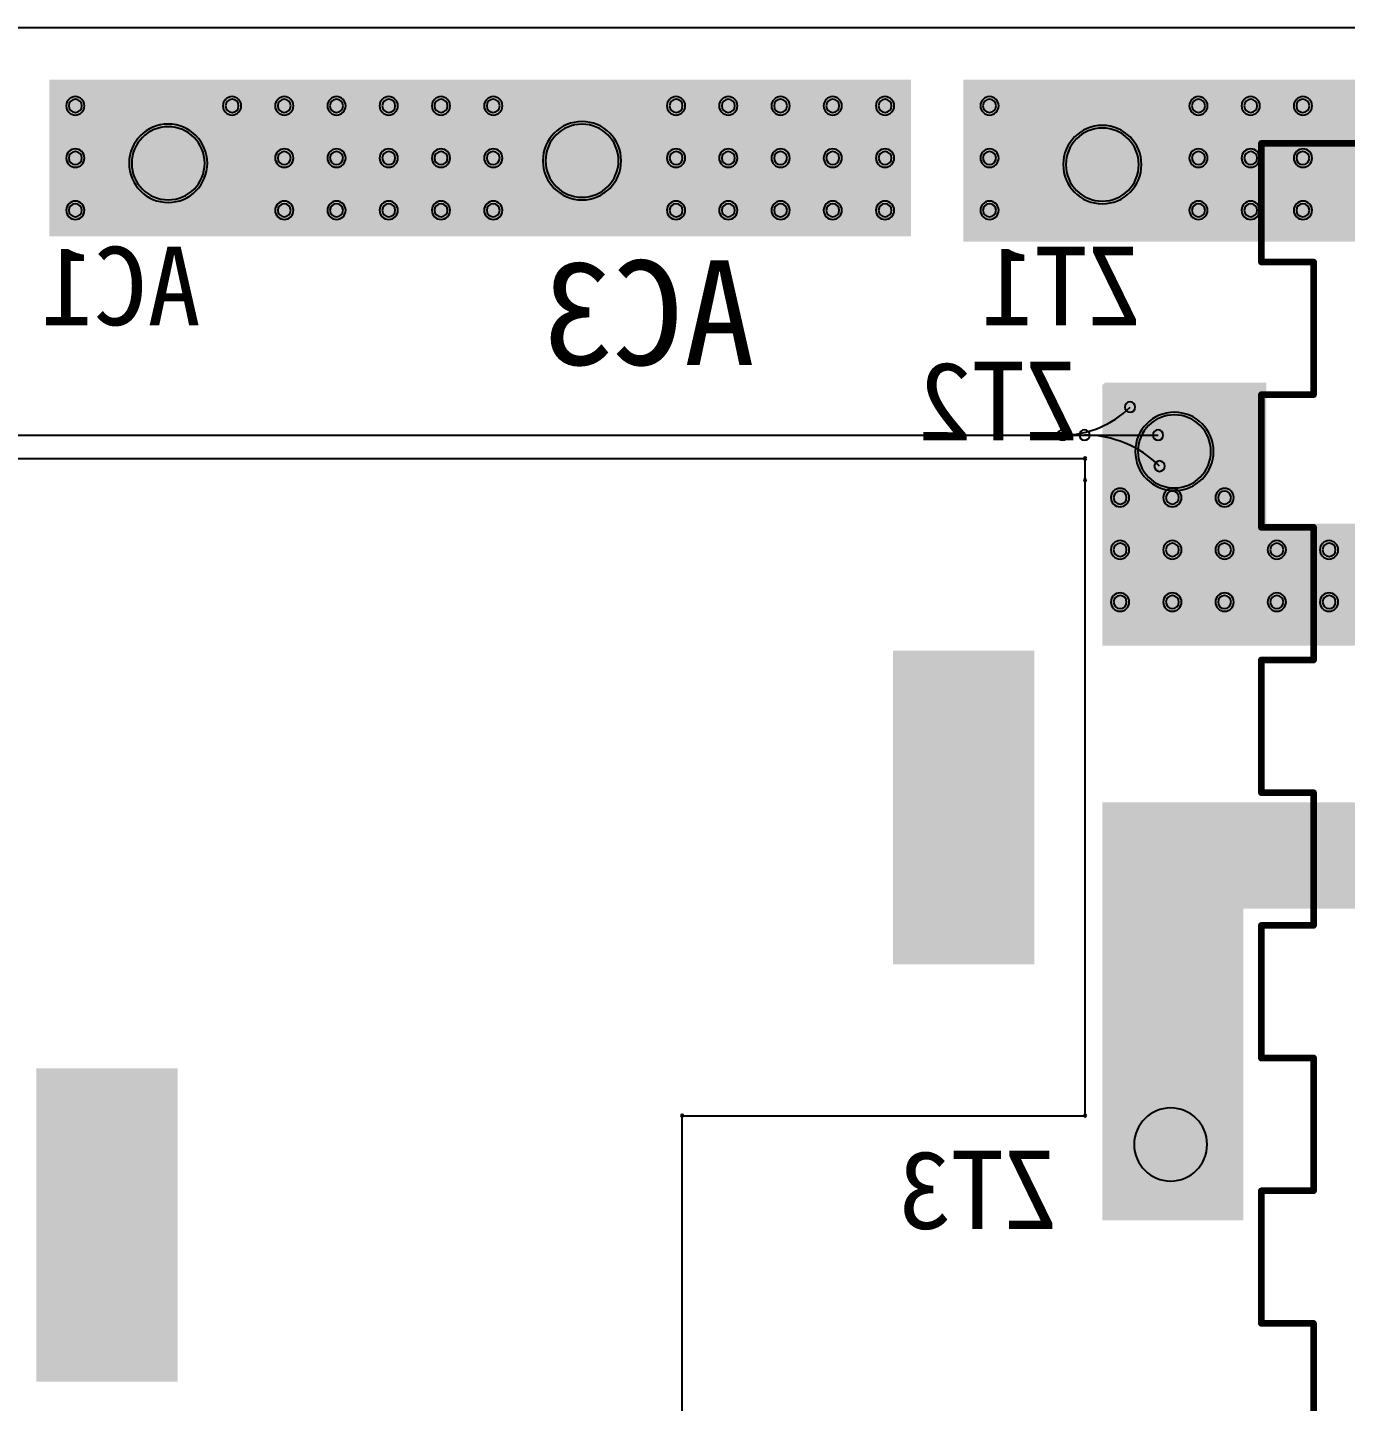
# Model space of a CAD drawing. Header units: inches. Extents: x 32166 to 34772, y 2386 to 4229.
# Drawn here: x 32988.6 to 33097.6, y 3158.4 to 3272.1 of the extents above; entities that cross this region are included whole.
import ezdxf

# ---------------------------------------------------------------- set-up
doc = ezdxf.new("R2010")
doc.units = ezdxf.units.IN
doc.header["$LTSCALE"] = 0.64311
doc.header["$MEASUREMENT"] = 0
for name, color, linetype in [('BOTTOMLAYER', 5, 'CONTINUOUS'), ('BOTTOMOVERLAY', 54, 'CONTINUOUS'), ('BOTTOMSOLDER', 6, 'CONTINUOUS'), ('KEEPOUTLAYER', 6, 'CONTINUOUS'), ('MULTILAYER', 9, 'CONTINUOUS')]:
    doc.layers.add(name, color=color, linetype=linetype)
doc.styles.get("Standard").update_dxf_attribs({"font": 'txt', "width": 0.8})

msp = doc.modelspace()

# ---------------------------------------------------------------- linework, layer by layer
at = {"layer": 'BOTTOMLAYER'}
msp.add_line((32967.61, 3238.34), (33082.07, 3238.34), dxfattribs=at)
for centre, radius, start, end in [((32992.53, 3265.57), 0.54, 0, 180), ((33005.49, 3265.57), 0.54, 0, 180), ((33009.81, 3265.57), 0.54, 0, 180), ((33014.13, 3265.57), 0.54, 0, 180), ((33018.45, 3265.57), 0.54, 0, 180), ((33022.77, 3265.57), 0.54, 0, 180), ((33027.09, 3265.57), 0.54, 0, 180), ((33042.21, 3265.57), 0.54, 0, 180), ((33046.53, 3265.57), 0.54, 0, 180), ((33050.85, 3265.57), 0.54, 0, 180), ((33055.17, 3265.57), 0.54, 0, 180), ((33059.49, 3265.57), 0.54, 0, 180), ((33068.13, 3265.57), 0.54, 0, 180), ((33085.41, 3265.57), 0.54, 0, 180), ((33089.73, 3265.57), 0.54, 0, 180), ((33094.05, 3265.57), 0.54, 0, 180), ((32992.53, 3265.57), 0.54, 180, 0), ((33005.49, 3265.57), 0.54, 180, 0), ((33009.81, 3265.57), 0.54, 180, 0), ((33014.13, 3265.57), 0.54, 180, 0), ((33018.45, 3265.57), 0.54, 180, 0), ((33022.77, 3265.57), 0.54, 180, 0), ((33027.09, 3265.57), 0.54, 180, 0), ((33042.21, 3265.57), 0.54, 180, 0), ((33046.53, 3265.57), 0.54, 180, 0), ((33050.85, 3265.57), 0.54, 180, 0), ((33055.17, 3265.57), 0.54, 180, 0), ((33059.49, 3265.57), 0.54, 180, 0), ((33068.13, 3265.57), 0.54, 180, 0), ((33085.41, 3265.57), 0.54, 180, 0), ((33089.73, 3265.57), 0.54, 180, 0), ((33094.05, 3265.57), 0.54, 180, 0), ((33000.21, 3260.82), 3.02, 0, 180), ((33034.43, 3261.03), 3.02, 0, 180), ((33077.46, 3260.71), 3.02, 0, 180), ((32992.53, 3261.25), 0.54, 0, 180), ((33009.81, 3261.25), 0.54, 0, 180), ((33014.13, 3261.25), 0.54, 0, 180), ((33018.45, 3261.25), 0.54, 0, 180), ((33022.77, 3261.25), 0.54, 0, 180), ((33027.09, 3261.25), 0.54, 0, 180), ((33042.21, 3261.25), 0.54, 0, 180), ((33046.53, 3261.25), 0.54, 0, 180), ((33050.85, 3261.25), 0.54, 0, 180), ((33055.17, 3261.25), 0.54, 0, 180), ((33059.49, 3261.25), 0.54, 0, 180), ((33068.13, 3261.25), 0.54, 0, 180), ((33085.41, 3261.25), 0.54, 0, 180), ((33089.73, 3261.25), 0.54, 0, 180), ((33094.05, 3261.25), 0.54, 0, 180), ((32992.53, 3261.25), 0.54, 180, 0), ((33000.21, 3260.82), 3.02, 180, 0), ((33009.81, 3261.25), 0.54, 180, 0), ((33014.13, 3261.25), 0.54, 180, 0), ((33018.45, 3261.25), 0.54, 180, 0), ((33022.77, 3261.25), 0.54, 180, 0), ((33027.09, 3261.25), 0.54, 180, 0), ((33034.43, 3261.03), 3.02, 180, 0), ((33042.21, 3261.25), 0.54, 180, 0), ((33046.53, 3261.25), 0.54, 180, 0), ((33050.85, 3261.25), 0.54, 180, 0), ((33055.17, 3261.25), 0.54, 180, 0), ((33059.49, 3261.25), 0.54, 180, 0), ((33068.13, 3261.25), 0.54, 180, 0), ((33077.46, 3260.71), 3.02, 180, 0), ((33085.41, 3261.25), 0.54, 180, 0), ((33089.73, 3261.25), 0.54, 180, 0), ((33094.05, 3261.25), 0.54, 180, 0), ((32992.53, 3256.93), 0.54, 0, 180), ((32992.53, 3256.93), 0.54, 180, 0), ((33009.81, 3256.93), 0.54, 0, 180), ((33009.81, 3256.93), 0.54, 180, 0), ((33014.13, 3256.93), 0.54, 0, 180), ((33014.13, 3256.93), 0.54, 180, 0), ((33018.45, 3256.93), 0.54, 0, 180), ((33018.45, 3256.93), 0.54, 180, 0), ((33022.77, 3256.93), 0.54, 0, 180), ((33022.77, 3256.93), 0.54, 180, 0), ((33027.09, 3256.93), 0.54, 0, 180), ((33027.09, 3256.93), 0.54, 180, 0), ((33042.21, 3256.93), 0.54, 0, 180), ((33042.21, 3256.93), 0.54, 180, 0), ((33046.53, 3256.93), 0.54, 0, 180), ((33046.53, 3256.93), 0.54, 180, 0), ((33050.85, 3256.93), 0.54, 0, 180), ((33050.85, 3256.93), 0.54, 180, 0), ((33055.17, 3256.93), 0.54, 0, 180), ((33055.17, 3256.93), 0.54, 180, 0), ((33059.49, 3256.93), 0.54, 0, 180), ((33059.49, 3256.93), 0.54, 180, 0), ((33068.13, 3256.93), 0.54, 0, 180), ((33068.13, 3256.93), 0.54, 180, 0), ((33085.41, 3256.93), 0.54, 0, 180), ((33085.41, 3256.93), 0.54, 180, 0), ((33089.73, 3256.93), 0.54, 0, 180), ((33089.73, 3256.93), 0.54, 180, 0), ((33094.05, 3256.93), 0.54, 0, 180), ((33094.05, 3256.93), 0.54, 180, 0), ((33079.75, 3240.66), 0.432, 0, 180), ((33079.75, 3240.66), 0.432, 0, 180), ((33074.16, 3246.25), 7.91, 270, 315), ((33074.16, 3246.25), 7.91, 270, 315), ((33079.75, 3240.66), 0.432, 180, 0), ((33079.75, 3240.66), 0.432, 180, 0), ((33083.42, 3236.99), 3.02, 0, 180), ((33074.16, 3238.34), 0.432, 0, 180), ((33074.16, 3238.34), 0.432, 0, 180), ((33075.99, 3238.34), 0.432, 0, 180), ((33075.99, 3238.34), 0.432, 0, 180), ((33082.07, 3238.34), 0.432, 0, 180), ((33074.16, 3238.34), 0.432, 180, 0), ((33074.16, 3238.34), 0.432, 180, 0), ((33075.99, 3238.34), 0.432, 180, 0), ((33075.99, 3238.34), 0.432, 180, 0), ((33075.99, 3229.57), 8.77, 45, 90), ((33075.99, 3229.57), 8.77, 45, 90), ((33082.07, 3238.34), 0.432, 180, 0), ((33083.42, 3236.99), 3.02, 180, 0), ((33082.19, 3235.77), 0.432, 0, 180), ((33082.19, 3235.77), 0.432, 0, 180), ((33082.19, 3235.77), 0.432, 180, 0), ((33082.19, 3235.77), 0.432, 180, 0), ((33078.93, 3233.17), 0.54, 0, 180), ((33078.93, 3233.17), 0.54, 180, 0), ((33083.25, 3233.17), 0.54, 0, 180), ((33083.25, 3233.17), 0.54, 180, 0), ((33087.57, 3233.17), 0.54, 0, 180), ((33087.57, 3233.17), 0.54, 180, 0), ((33078.93, 3228.85), 0.54, 0, 180), ((33078.93, 3228.85), 0.54, 0, 180), ((33078.93, 3228.85), 0.54, 180, 0), ((33078.93, 3228.85), 0.54, 180, 0), ((33083.25, 3228.85), 0.54, 0, 180), ((33083.25, 3228.85), 0.54, 0, 180), ((33083.25, 3228.85), 0.54, 180, 0), ((33083.25, 3228.85), 0.54, 180, 0), ((33087.57, 3228.85), 0.54, 0, 180), ((33087.57, 3228.85), 0.54, 0, 180), ((33087.57, 3228.85), 0.54, 180, 0), ((33087.57, 3228.85), 0.54, 180, 0), ((33091.89, 3228.85), 0.54, 0, 180), ((33091.89, 3228.85), 0.54, 180, 0), ((33096.21, 3228.85), 0.54, 0, 180), ((33096.21, 3228.85), 0.54, 180, 0), ((33078.93, 3224.53), 0.54, 0, 180), ((33083.25, 3224.53), 0.54, 0, 180), ((33087.57, 3224.53), 0.54, 0, 180), ((33091.89, 3224.53), 0.54, 0, 180), ((33096.21, 3224.53), 0.54, 0, 180), ((33078.93, 3224.53), 0.54, 180, 0), ((33083.25, 3224.53), 0.54, 180, 0), ((33087.57, 3224.53), 0.54, 180, 0), ((33091.89, 3224.53), 0.54, 180, 0), ((33096.21, 3224.53), 0.54, 180, 0), ((33083.11, 3179.67), 3.02, 0, 180), ((33083.11, 3179.67), 3.02, 180, 0)]:
    msp.add_arc(centre, radius, start, end, dxfattribs=at)
for points in [[(32990.37, 3254.77), (33061.65, 3254.77), (32990.37, 3267.73), (33061.65, 3267.73)], [(33065.97, 3254.77), (33137.25, 3254.77), (33065.97, 3267.73), (33137.25, 3267.73)], [(33077.46, 3220.93), (33090.42, 3220.93), (33077.46, 3242.53), (33090.42, 3242.53)], [(33090.42, 3220.93), (33135.09, 3220.93), (33090.42, 3231.01), (33135.09, 3231.01)], [(33060.6, 3220.07), (33060.6, 3195.02), (33071.4, 3220.07), (33071.4, 3195.02)], [(33077.46, 3199.33), (33111.34, 3199.33), (33077.46, 3207.97), (33111.34, 3207.97)], [(33077.46, 3173.41), (33089.13, 3173.41), (33077.46, 3199.33), (33089.13, 3199.33)], [(32989.75, 3185.54), (32989.75, 3160.49), (33000.55, 3185.54), (33000.55, 3160.49)]]:
    msp.add_solid(points, dxfattribs=at)
at = {"layer": 'BOTTOMOVERLAY', "const_width": 0.549}
for points in [[(33090.61, 3252.66), (33090.61, 3262.46)], [(33090.61, 3262.46), (33115.66, 3262.46)], [(33090.61, 3252.66), (33094.93, 3252.66)], [(33090.61, 3252.66), (33094.93, 3252.66)], [(33094.93, 3241.68), (33094.93, 3252.66)], [(33090.61, 3230.71), (33090.61, 3241.68)], [(33090.61, 3241.68), (33094.93, 3241.68)], [(33090.61, 3230.71), (33094.93, 3230.71)], [(33094.93, 3219.74), (33094.93, 3230.71)], [(33090.61, 3208.77), (33090.61, 3219.74)], [(33090.61, 3219.74), (33094.93, 3219.74)], [(33090.61, 3208.77), (33094.93, 3208.77)], [(33094.93, 3197.79), (33094.93, 3208.77)], [(33090.61, 3186.82), (33090.61, 3197.79)], [(33090.61, 3197.79), (33094.93, 3197.79)], [(33090.61, 3186.82), (33094.93, 3186.82)], [(33094.93, 3175.85), (33094.93, 3186.82)], [(33090.61, 3175.85), (33094.93, 3175.85)], [(33090.61, 3164.87), (33090.61, 3175.85)], [(33090.61, 3164.87), (33094.93, 3164.87)], [(33094.93, 3153.9), (33094.93, 3164.87)]]:
    msp.add_lwpolyline(points, dxfattribs=at)
at = {"layer": 'BOTTOMOVERLAY', "const_width": 0.274}
for points in [[(33090.61, 3262.6, 1), (33090.61, 3262.33, 1)], [(33090.61, 3262.6, 1), (33090.61, 3262.33, 1)], [(33090.61, 3252.79, 1), (33090.61, 3252.52, 1)], [(33090.61, 3252.79, 1), (33090.61, 3252.52, 1)], [(33090.61, 3252.79, 1), (33090.61, 3252.52, 1)], [(33094.93, 3252.79, 1), (33094.93, 3252.52, 1)], [(33094.93, 3252.79, 1), (33094.93, 3252.52, 1)], [(33094.93, 3252.79, 1), (33094.93, 3252.52, 1)], [(33090.61, 3241.82, 1), (33090.61, 3241.55, 1)], [(33090.61, 3241.82, 1), (33090.61, 3241.55, 1)], [(33094.93, 3241.82, 1), (33094.93, 3241.55, 1)], [(33094.93, 3241.82, 1), (33094.93, 3241.55, 1)], [(33090.61, 3230.85, 1), (33090.61, 3230.57, 1)], [(33090.61, 3230.85, 1), (33090.61, 3230.57, 1)], [(33094.93, 3230.85, 1), (33094.93, 3230.57, 1)], [(33094.93, 3230.85, 1), (33094.93, 3230.57, 1)], [(33090.61, 3219.88, 1), (33090.61, 3219.6, 1)], [(33090.61, 3219.88, 1), (33090.61, 3219.6, 1)], [(33094.93, 3219.88, 1), (33094.93, 3219.6, 1)], [(33094.93, 3219.88, 1), (33094.93, 3219.6, 1)], [(33090.61, 3208.9, 1), (33090.61, 3208.63, 1)], [(33090.61, 3208.9, 1), (33090.61, 3208.63, 1)], [(33094.93, 3208.9, 1), (33094.93, 3208.63, 1)], [(33094.93, 3208.9, 1), (33094.93, 3208.63, 1)], [(33090.61, 3197.93, 1), (33090.61, 3197.66, 1)], [(33090.61, 3197.93, 1), (33090.61, 3197.66, 1)], [(33094.93, 3197.93, 1), (33094.93, 3197.66, 1)], [(33094.93, 3197.93, 1), (33094.93, 3197.66, 1)], [(33090.61, 3186.96, 1), (33090.61, 3186.68, 1)], [(33090.61, 3186.96, 1), (33090.61, 3186.68, 1)], [(33094.93, 3186.96, 1), (33094.93, 3186.68, 1)], [(33094.93, 3186.96, 1), (33094.93, 3186.68, 1)], [(33090.61, 3175.98, 1), (33090.61, 3175.71, 1)], [(33090.61, 3175.98, 1), (33090.61, 3175.71, 1)], [(33094.93, 3175.98, 1), (33094.93, 3175.71, 1)], [(33094.93, 3175.98, 1), (33094.93, 3175.71, 1)], [(33090.61, 3165.01, 1), (33090.61, 3164.74, 1)], [(33090.61, 3165.01, 1), (33090.61, 3164.74, 1)], [(33094.93, 3165.01, 1), (33094.93, 3164.74, 1)], [(33094.93, 3165.01, 1), (33094.93, 3164.74, 1)]]:
    msp.add_lwpolyline(points, format="xyb", close=True, dxfattribs=at)
at = {"layer": 'BOTTOMSOLDER'}
for centre, radius, start, end in [((32992.53, 3265.57), 0.759, 0, 180), ((33005.49, 3265.57), 0.759, 0, 180), ((33009.81, 3265.57), 0.759, 0, 180), ((33014.13, 3265.57), 0.759, 0, 180), ((33018.45, 3265.57), 0.759, 0, 180), ((33022.77, 3265.57), 0.759, 0, 180), ((33027.09, 3265.57), 0.759, 0, 180), ((33042.21, 3265.57), 0.759, 0, 180), ((33046.53, 3265.57), 0.759, 0, 180), ((33050.85, 3265.57), 0.759, 0, 180), ((33055.17, 3265.57), 0.759, 0, 180), ((33059.49, 3265.57), 0.759, 0, 180), ((33068.13, 3265.57), 0.759, 0, 180), ((33085.41, 3265.57), 0.759, 0, 180), ((33089.73, 3265.57), 0.759, 0, 180), ((33094.05, 3265.57), 0.759, 0, 180), ((32992.53, 3265.57), 0.759, 180, 0), ((33005.49, 3265.57), 0.759, 180, 0), ((33009.81, 3265.57), 0.759, 180, 0), ((33014.13, 3265.57), 0.759, 180, 0), ((33018.45, 3265.57), 0.759, 180, 0), ((33022.77, 3265.57), 0.759, 180, 0), ((33027.09, 3265.57), 0.759, 180, 0), ((33042.21, 3265.57), 0.759, 180, 0), ((33046.53, 3265.57), 0.759, 180, 0), ((33050.85, 3265.57), 0.759, 180, 0), ((33055.17, 3265.57), 0.759, 180, 0), ((33059.49, 3265.57), 0.759, 180, 0), ((33068.13, 3265.57), 0.759, 180, 0), ((33085.41, 3265.57), 0.759, 180, 0), ((33089.73, 3265.57), 0.759, 180, 0), ((33094.05, 3265.57), 0.759, 180, 0), ((33000.21, 3260.82), 3.24, 0, 180), ((33034.43, 3261.03), 3.24, 0, 180), ((33077.46, 3260.71), 3.24, 0, 180), ((32992.53, 3261.25), 0.759, 0, 180), ((33009.81, 3261.25), 0.759, 0, 180), ((33014.13, 3261.25), 0.759, 0, 180), ((33018.45, 3261.25), 0.759, 0, 180), ((33022.77, 3261.25), 0.759, 0, 180), ((33027.09, 3261.25), 0.759, 0, 180), ((33042.21, 3261.25), 0.759, 0, 180), ((33046.53, 3261.25), 0.759, 0, 180), ((33050.85, 3261.25), 0.759, 0, 180), ((33055.17, 3261.25), 0.759, 0, 180), ((33059.49, 3261.25), 0.759, 0, 180), ((33068.13, 3261.25), 0.759, 0, 180), ((33085.41, 3261.25), 0.759, 0, 180), ((33089.73, 3261.25), 0.759, 0, 180), ((33094.05, 3261.25), 0.759, 0, 180), ((32992.53, 3261.25), 0.759, 180, 0), ((33000.21, 3260.82), 3.24, 180, 0), ((33009.81, 3261.25), 0.759, 180, 0), ((33014.13, 3261.25), 0.759, 180, 0), ((33018.45, 3261.25), 0.759, 180, 0), ((33022.77, 3261.25), 0.759, 180, 0), ((33027.09, 3261.25), 0.759, 180, 0), ((33034.43, 3261.03), 3.24, 180, 0), ((33042.21, 3261.25), 0.759, 180, 0), ((33046.53, 3261.25), 0.759, 180, 0), ((33050.85, 3261.25), 0.759, 180, 0), ((33055.17, 3261.25), 0.759, 180, 0), ((33059.49, 3261.25), 0.759, 180, 0), ((33068.13, 3261.25), 0.759, 180, 0), ((33077.46, 3260.71), 3.24, 180, 0), ((33085.41, 3261.25), 0.759, 180, 0), ((33089.73, 3261.25), 0.759, 180, 0), ((33094.05, 3261.25), 0.759, 180, 0), ((32992.53, 3256.93), 0.759, 0, 180), ((32992.53, 3256.93), 0.759, 180, 0), ((33009.81, 3256.93), 0.759, 0, 180), ((33009.81, 3256.93), 0.759, 180, 0), ((33014.13, 3256.93), 0.759, 0, 180), ((33014.13, 3256.93), 0.759, 180, 0), ((33018.45, 3256.93), 0.759, 0, 180), ((33018.45, 3256.93), 0.759, 180, 0), ((33022.77, 3256.93), 0.759, 0, 180), ((33022.77, 3256.93), 0.759, 180, 0), ((33027.09, 3256.93), 0.759, 0, 180), ((33027.09, 3256.93), 0.759, 180, 0), ((33042.21, 3256.93), 0.759, 0, 180), ((33042.21, 3256.93), 0.759, 180, 0), ((33046.53, 3256.93), 0.759, 0, 180), ((33046.53, 3256.93), 0.759, 180, 0), ((33050.85, 3256.93), 0.759, 0, 180), ((33050.85, 3256.93), 0.759, 180, 0), ((33055.17, 3256.93), 0.759, 0, 180), ((33055.17, 3256.93), 0.759, 180, 0), ((33059.49, 3256.93), 0.759, 0, 180), ((33059.49, 3256.93), 0.759, 180, 0), ((33068.13, 3256.93), 0.759, 0, 180), ((33068.13, 3256.93), 0.759, 180, 0), ((33085.41, 3256.93), 0.759, 0, 180), ((33085.41, 3256.93), 0.759, 180, 0), ((33089.73, 3256.93), 0.759, 0, 180), ((33089.73, 3256.93), 0.759, 180, 0), ((33094.05, 3256.93), 0.759, 0, 180), ((33094.05, 3256.93), 0.759, 180, 0), ((33083.42, 3236.99), 3.24, 0, 180), ((33083.42, 3236.99), 3.24, 180, 0), ((33078.93, 3233.17), 0.759, 0, 180), ((33078.93, 3233.17), 0.759, 180, 0), ((33083.25, 3233.17), 0.759, 0, 180), ((33083.25, 3233.17), 0.759, 180, 0), ((33087.57, 3233.17), 0.759, 0, 180), ((33087.57, 3233.17), 0.759, 180, 0), ((33078.93, 3228.85), 0.759, 0, 180), ((33078.93, 3228.85), 0.759, 0, 180), ((33083.25, 3228.85), 0.759, 0, 180), ((33083.25, 3228.85), 0.759, 0, 180), ((33087.57, 3228.85), 0.759, 0, 180), ((33087.57, 3228.85), 0.759, 0, 180), ((33091.89, 3228.85), 0.759, 0, 180), ((33096.21, 3228.85), 0.759, 0, 180), ((33078.93, 3228.85), 0.759, 180, 0), ((33078.93, 3228.85), 0.759, 180, 0), ((33083.25, 3228.85), 0.759, 180, 0), ((33083.25, 3228.85), 0.759, 180, 0), ((33087.57, 3228.85), 0.759, 180, 0), ((33087.57, 3228.85), 0.759, 180, 0), ((33091.89, 3228.85), 0.759, 180, 0), ((33096.21, 3228.85), 0.759, 180, 0), ((33078.93, 3224.53), 0.759, 0, 180), ((33083.25, 3224.53), 0.759, 0, 180), ((33087.57, 3224.53), 0.759, 0, 180), ((33091.89, 3224.53), 0.759, 0, 180), ((33096.21, 3224.53), 0.759, 0, 180), ((33078.93, 3224.53), 0.759, 180, 0), ((33083.25, 3224.53), 0.759, 180, 0), ((33087.57, 3224.53), 0.759, 180, 0), ((33091.89, 3224.53), 0.759, 180, 0), ((33096.21, 3224.53), 0.759, 180, 0)]:
    msp.add_arc(centre, radius, start, end, dxfattribs=at)
for points in [[(32990.37, 3254.77), (33061.65, 3254.77), (32990.37, 3267.73), (33061.65, 3267.73)], [(33065.97, 3254.34), (33137.68, 3254.34), (33065.97, 3267.73), (33137.68, 3267.73)], [(33077.63, 3221.07), (33091.02, 3221.07), (33077.63, 3242.67), (33091.02, 3242.67)], [(33090.59, 3221.07), (33135.09, 3221.07), (33090.59, 3231.01), (33135.09, 3231.01)], [(33060.16, 3220.51), (33060.16, 3194.58), (33071.83, 3220.51), (33071.83, 3194.58)], [(33077.46, 3174.2), (33088.78, 3174.2), (33077.46, 3207.9), (33088.78, 3207.9)], [(33086.31, 3199.17), (33114.48, 3199.17), (33086.31, 3207.9), (33114.48, 3207.9)], [(32989.31, 3185.98), (32989.31, 3160.05), (33000.99, 3185.98), (33000.99, 3160.05)]]:
    msp.add_solid(points, dxfattribs=at)
at = {"layer": 'KEEPOUTLAYER'}
for p, q in [((32893.17, 3272.05), (34340.37, 3272.05)), ((32952.74, 3236.4), (33076.03, 3236.4)), ((33076.03, 3234.63), (33076.03, 3236.4)), ((33076.03, 3182.05), (33076.03, 3234.63)), ((33042.72, 3146.06), (33042.72, 3182.05)), ((33042.72, 3182.05), (33076.03, 3182.05))]:
    msp.add_line(p, q, dxfattribs=at)
for centre, start, end in [((33076.03, 3236.4), 0, 180), ((33076.03, 3236.4), 0, 180), ((33076.03, 3236.4), 180, 0), ((33076.03, 3236.4), 180, 0), ((33076.03, 3234.63), 0, 180), ((33076.03, 3234.63), 0, 180), ((33076.03, 3234.63), 180, 0), ((33076.03, 3234.63), 180, 0), ((33042.72, 3182.05), 0, 180), ((33042.72, 3182.05), 0, 180), ((33042.72, 3182.05), 180, 0), ((33042.72, 3182.05), 180, 0), ((33076.03, 3182.05), 0, 180), ((33076.03, 3182.05), 0, 180), ((33076.03, 3182.05), 180, 0), ((33076.03, 3182.05), 180, 0)]:
    msp.add_arc(centre, 0.108, start, end, dxfattribs=at)
at = {"layer": 'MULTILAYER'}
for centre, radius, start, end in [((32992.53, 3265.57), 0.54, 0, 180), ((33005.49, 3265.57), 0.54, 0, 180), ((33009.81, 3265.57), 0.54, 0, 180), ((33014.13, 3265.57), 0.54, 0, 180), ((33018.45, 3265.57), 0.54, 0, 180), ((33022.77, 3265.57), 0.54, 0, 180), ((33027.09, 3265.57), 0.54, 0, 180), ((33042.21, 3265.57), 0.54, 0, 180), ((33046.53, 3265.57), 0.54, 0, 180), ((33050.85, 3265.57), 0.54, 0, 180), ((33055.17, 3265.57), 0.54, 0, 180), ((33059.49, 3265.57), 0.54, 0, 180), ((33068.13, 3265.57), 0.54, 0, 180), ((33085.41, 3265.57), 0.54, 0, 180), ((33089.73, 3265.57), 0.54, 0, 180), ((33094.05, 3265.57), 0.54, 0, 180), ((32992.53, 3265.57), 0.54, 180, 0), ((33005.49, 3265.57), 0.54, 180, 0), ((33009.81, 3265.57), 0.54, 180, 0), ((33014.13, 3265.57), 0.54, 180, 0), ((33018.45, 3265.57), 0.54, 180, 0), ((33022.77, 3265.57), 0.54, 180, 0), ((33027.09, 3265.57), 0.54, 180, 0), ((33042.21, 3265.57), 0.54, 180, 0), ((33046.53, 3265.57), 0.54, 180, 0), ((33050.85, 3265.57), 0.54, 180, 0), ((33055.17, 3265.57), 0.54, 180, 0), ((33059.49, 3265.57), 0.54, 180, 0), ((33068.13, 3265.57), 0.54, 180, 0), ((33085.41, 3265.57), 0.54, 180, 0), ((33089.73, 3265.57), 0.54, 180, 0), ((33094.05, 3265.57), 0.54, 180, 0), ((33000.21, 3260.82), 3.02, 0, 180), ((33034.43, 3261.03), 3.02, 0, 180), ((33077.46, 3260.71), 3.02, 0, 180), ((32992.53, 3261.25), 0.54, 0, 180), ((33009.81, 3261.25), 0.54, 0, 180), ((33014.13, 3261.25), 0.54, 0, 180), ((33018.45, 3261.25), 0.54, 0, 180), ((33022.77, 3261.25), 0.54, 0, 180), ((33027.09, 3261.25), 0.54, 0, 180), ((33042.21, 3261.25), 0.54, 0, 180), ((33046.53, 3261.25), 0.54, 0, 180), ((33050.85, 3261.25), 0.54, 0, 180), ((33055.17, 3261.25), 0.54, 0, 180), ((33059.49, 3261.25), 0.54, 0, 180), ((33068.13, 3261.25), 0.54, 0, 180), ((33085.41, 3261.25), 0.54, 0, 180), ((33089.73, 3261.25), 0.54, 0, 180), ((33094.05, 3261.25), 0.54, 0, 180), ((32992.53, 3261.25), 0.54, 180, 0), ((33000.21, 3260.82), 3.02, 180, 0), ((33009.81, 3261.25), 0.54, 180, 0), ((33014.13, 3261.25), 0.54, 180, 0), ((33018.45, 3261.25), 0.54, 180, 0), ((33022.77, 3261.25), 0.54, 180, 0), ((33027.09, 3261.25), 0.54, 180, 0), ((33034.43, 3261.03), 3.02, 180, 0), ((33042.21, 3261.25), 0.54, 180, 0), ((33046.53, 3261.25), 0.54, 180, 0), ((33050.85, 3261.25), 0.54, 180, 0), ((33055.17, 3261.25), 0.54, 180, 0), ((33059.49, 3261.25), 0.54, 180, 0), ((33068.13, 3261.25), 0.54, 180, 0), ((33077.46, 3260.71), 3.02, 180, 0), ((33085.41, 3261.25), 0.54, 180, 0), ((33089.73, 3261.25), 0.54, 180, 0), ((33094.05, 3261.25), 0.54, 180, 0), ((32992.53, 3256.93), 0.54, 0, 180), ((32992.53, 3256.93), 0.54, 180, 0), ((33009.81, 3256.93), 0.54, 0, 180), ((33009.81, 3256.93), 0.54, 180, 0), ((33014.13, 3256.93), 0.54, 0, 180), ((33014.13, 3256.93), 0.54, 180, 0), ((33018.45, 3256.93), 0.54, 0, 180), ((33018.45, 3256.93), 0.54, 180, 0), ((33022.77, 3256.93), 0.54, 0, 180), ((33022.77, 3256.93), 0.54, 180, 0), ((33027.09, 3256.93), 0.54, 0, 180), ((33027.09, 3256.93), 0.54, 180, 0), ((33042.21, 3256.93), 0.54, 0, 180), ((33042.21, 3256.93), 0.54, 180, 0), ((33046.53, 3256.93), 0.54, 0, 180), ((33046.53, 3256.93), 0.54, 180, 0), ((33050.85, 3256.93), 0.54, 0, 180), ((33050.85, 3256.93), 0.54, 180, 0), ((33055.17, 3256.93), 0.54, 0, 180), ((33055.17, 3256.93), 0.54, 180, 0), ((33059.49, 3256.93), 0.54, 0, 180), ((33059.49, 3256.93), 0.54, 180, 0), ((33068.13, 3256.93), 0.54, 0, 180), ((33068.13, 3256.93), 0.54, 180, 0), ((33085.41, 3256.93), 0.54, 0, 180), ((33085.41, 3256.93), 0.54, 180, 0), ((33089.73, 3256.93), 0.54, 0, 180), ((33089.73, 3256.93), 0.54, 180, 0), ((33094.05, 3256.93), 0.54, 0, 180), ((33094.05, 3256.93), 0.54, 180, 0), ((33083.42, 3236.99), 3.02, 0, 180), ((33083.42, 3236.99), 3.02, 180, 0), ((33078.93, 3233.17), 0.54, 0, 180), ((33078.93, 3233.17), 0.54, 180, 0), ((33083.25, 3233.17), 0.54, 0, 180), ((33083.25, 3233.17), 0.54, 180, 0), ((33087.57, 3233.17), 0.54, 0, 180), ((33087.57, 3233.17), 0.54, 180, 0), ((33078.93, 3228.85), 0.54, 0, 180), ((33078.93, 3228.85), 0.54, 0, 180), ((33078.93, 3228.85), 0.54, 180, 0), ((33078.93, 3228.85), 0.54, 180, 0), ((33083.25, 3228.85), 0.54, 0, 180), ((33083.25, 3228.85), 0.54, 0, 180), ((33083.25, 3228.85), 0.54, 180, 0), ((33083.25, 3228.85), 0.54, 180, 0), ((33087.57, 3228.85), 0.54, 0, 180), ((33087.57, 3228.85), 0.54, 0, 180), ((33087.57, 3228.85), 0.54, 180, 0), ((33087.57, 3228.85), 0.54, 180, 0), ((33091.89, 3228.85), 0.54, 0, 180), ((33091.89, 3228.85), 0.54, 180, 0), ((33096.21, 3228.85), 0.54, 0, 180), ((33096.21, 3228.85), 0.54, 180, 0), ((33078.93, 3224.53), 0.54, 0, 180), ((33083.25, 3224.53), 0.54, 0, 180), ((33087.57, 3224.53), 0.54, 0, 180), ((33091.89, 3224.53), 0.54, 0, 180), ((33096.21, 3224.53), 0.54, 0, 180), ((33078.93, 3224.53), 0.54, 180, 0), ((33083.25, 3224.53), 0.54, 180, 0), ((33087.57, 3224.53), 0.54, 180, 0), ((33091.89, 3224.53), 0.54, 180, 0), ((33096.21, 3224.53), 0.54, 180, 0), ((33083.11, 3179.67), 3.02, 0, 180), ((33083.11, 3179.67), 3.02, 180, 0)]:
    msp.add_arc(centre, radius, start, end, dxfattribs=at)
for points in [[(33060.6, 3220.07), (33060.6, 3195.02), (33071.4, 3220.07), (33071.4, 3195.02)], [(32989.75, 3185.54), (32989.75, 3160.49), (33000.55, 3185.54), (33000.55, 3160.49)]]:
    msp.add_solid(points, dxfattribs=at)

# ---------------------------------------------------------------- texts
at = {"layer": 'BOTTOMOVERLAY', "text_generation_flag": 2}
for s, height, p in [('AC1', 6.48, (33002.9, 3247.43)), ('ZT1', 6.48, (33080.66, 3247.43)), ('AC3', 8.64, (33048.73, 3244.14)), ('ZT2', 6.48, (33075.47, 3237.92)), ('ZT3', 6.48, (33073.74, 3172.69))]:
    msp.add_text(s, height=height, rotation=360, dxfattribs=at).set_placement(p)

doc.saveas('drawing.dxf')
